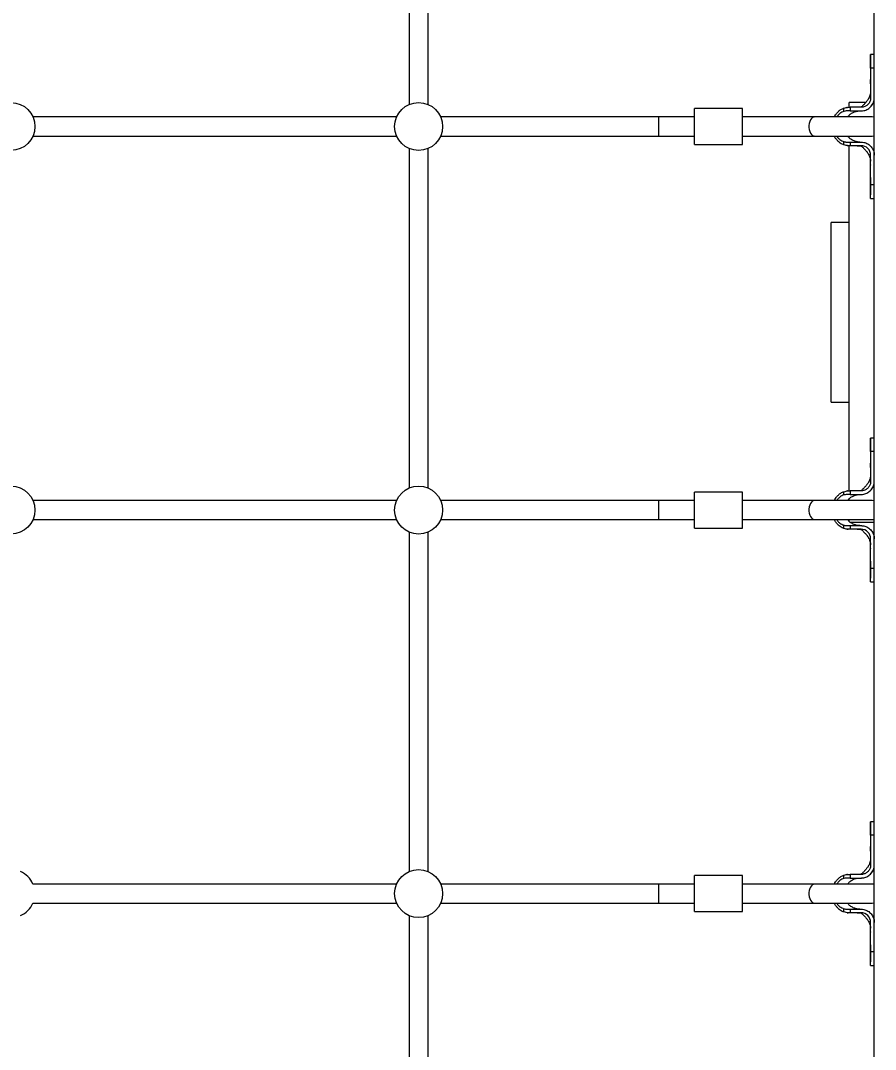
# Model space of a CAD drawing. Header units: millimetres. Extents: x -6304 to 6571, y -6082 to 4447.
# Drawn here: x -507 to 206, y -115 to 743 of the extents above; entities that cross this region are included whole.
import ezdxf

# ---------------------------------------------------------------- set-up
doc = ezdxf.new("R2010")
doc.units = ezdxf.units.MM
doc.layers.add('DIKOM_ОБЪЕКТ', color=7, linetype='Continuous')
doc.layers.add('DIKOM_РАЗМЕР_ОБЪЕКТА', color=7, linetype='Continuous')
doc.styles.add('style1', font='arial.ttf', dxfattribs={"width": 0.8})
doc.dimstyles.new('1-50', dxfattribs={"dimtxt": 300, "dimasz": 200, "dimexe": 100, "dimexo": 0, "dimgap": 100, "dimtad": 1, "dimtxsty": 'style1', "dimcen": 200, "dimclrd": 7, "dimclre": 7, "dimclrt": 7, "dimadec": 1, "dimazin": 2, "dimtfac": 1, "dimtmove": 0, "dimatfit": 2, "dimfxl": 0, "dimlwd": 25, "dimlwe": 18, "dimarcsym": 0})

# ---------------------------------------------------------------- blocks, each defined once
blk = doc.blocks.new('*D13')
at = {"layer": 'Defpoints', "color": 0, "transparency": 16777216}
for p in [(-3548.9, 424.04), (5070.79, -640.9), (5070.79, -4541.09)]:
    blk.add_point(p, dxfattribs=at)
at = {"layer": 'DIKOM_РАЗМЕР_ОБЪЕКТА', "color": 7, "lineweight": 18, "transparency": 16777216}
for p, q in [((-3548.9, 424.04), (-3548.9, -4641.09)), ((5070.79, -640.9), (5070.79, -4641.09))]:
    blk.add_line(p, q, dxfattribs=at)
at = {"layer": 'DIKOM_РАЗМЕР_ОБЪЕКТА', "color": 7, "lineweight": 25, "transparency": 16777216}
blk.add_line((-3148.9, -4541.09), (4670.79, -4541.09), dxfattribs=at)
at = {"layer": 'DIKOM_РАЗМЕР_ОБЪЕКТА', "color": 7, "transparency": 16777216}
for points in [[(-3148.9, -4474.42), (-3148.9, -4607.76), (-3548.9, -4541.09)], [(4670.79, -4474.42), (4670.79, -4607.76), (5070.79, -4541.09)]]:
    blk.add_solid(points, dxfattribs=at)
at = {"layer": 'DIKOM_РАЗМЕР_ОБЪЕКТА', "color": 7, "transparency": 16777216, "insert": (1449.19, -4307.92), "char_height": 300, "attachment_point": 5, "style": 'style1'}
blk.add_mtext('8650', dxfattribs=at)

msp = doc.modelspace()

# ---------------------------------------------------------------- linework, layer by layer
at = {"layer": 'DIKOM_ОБЪЕКТ', "color": 7, "linetype": 'Continuous', "lineweight": 15}
for p, q in [((204.828, -685.813), (204.828, 1675.89)), ((-183.172, 956.708), (-183.172, 673.369)), ((-167.172, 673.369), (-167.172, 956.708)), ((201.828, 715.038), (201.828, 709.76)), ((204.828, 715.038), (201.828, 715.038)), ((201.828, 708.446), (201.828, 711.554)), ((201.828, 708.672), (201.828, 710.916)), ((201.828, 703.756), (201.828, 679.038)), ((204.828, 703.756), (201.828, 703.756)), ((94.828, 670.038), (54.828, 670.038)), ((54.828, 655.038), (54.828, 670.038)), ((94.828, 655.038), (94.828, 670.038)), ((179.48, 667.653), (179.48, 670.371)), ((182.572, 670.958), (182.002, 670.944)), ((197.782, 675.038), (183.828, 675.038)), ((183.828, 671.161), (183.828, 675.038)), ((184.689, 671.038), (184.689, 668.038)), ((192.828, 671.038), (184.689, 671.038)), ((193.828, 671.038), (192.828, 671.038)), ((201.866, 671.603), (202.166, 671.931)), ((202.53, 672.308), (203.574, 674.062)), ((204.828, 675.038), (204.025, 675.038)), ((-193.503, 663.038), (-496.842, 663.038)), ((24.828, 663.038), (-156.842, 663.038)), ((54.828, 663.038), (24.828, 663.038)), ((24.828, 663.038), (24.828, 647.038)), ((155.112, 663.038), (94.828, 663.038)), ((203.112, 663.038), (155.112, 663.038)), ((183.828, 663.038), (183.828, 664.446)), ((184.689, 668.038), (192.828, 668.038)), ((192.828, 668.038), (193.828, 668.038)), ((204.828, 662.852), (203.112, 663.038)), ((54.828, 640.038), (54.828, 655.038)), ((94.828, 640.038), (94.828, 655.038)), ((-496.842, 647.038), (-193.503, 647.038)), ((-156.842, 647.038), (24.828, 647.038)), ((24.828, 647.038), (54.828, 647.038)), ((94.828, 647.038), (155.112, 647.038)), ((155.112, 647.038), (203.112, 647.038)), ((183.828, 645.889), (183.828, 647.038)), ((203.112, 647.038), (204.828, 647.224)), ((-183.172, 636.708), (-183.172, 353.369)), ((-167.172, 353.369), (-167.172, 636.708)), ((54.828, 640.038), (94.828, 640.038)), ((179.48, 639.706), (179.48, 642.424)), ((182.197, 639.099), (182.981, 639.087)), ((182.478, 639.087), (183.177, 639.071)), ((183.828, 350.958), (183.828, 639.116)), ((184.689, 642.038), (184.689, 639.038)), ((184.689, 642.038), (192.828, 642.038)), ((192.828, 639.038), (184.689, 639.038)), ((192.828, 642.038), (193.828, 642.038)), ((193.828, 639.038), (192.828, 639.038)), ((201.828, 606.321), (201.828, 631.038)), ((201.826, 607.55), (201.828, 600.916)), ((204.828, 606.321), (201.828, 606.321)), ((201.828, 606.146), (201.828, 605.751)), ((201.828, 600.85), (201.828, 598.113)), ((201.828, 595.038), (204.828, 595.038)), ((183.828, 575.038), (168.828, 575.038)), ((168.828, 425.038), (168.828, 575.038)), ((168.828, 425.038), (183.828, 425.038)), ((201.828, 395.038), (201.828, 389.76)), ((204.828, 395.038), (201.828, 395.038)), ((201.828, 388.445), (201.828, 391.554)), ((201.828, 388.672), (201.828, 390.916)), ((201.828, 383.756), (201.828, 359.038)), ((204.828, 383.756), (201.828, 383.756)), ((202.53, 352.308), (203.574, 354.062)), ((94.828, 350.038), (54.828, 350.038)), ((54.828, 335.038), (54.828, 350.038)), ((94.828, 335.038), (94.828, 350.038)), ((179.48, 347.653), (179.48, 350.371)), ((182.572, 350.958), (182.002, 350.944)), ((183.828, 343.038), (183.828, 344.21)), ((184.689, 351.038), (184.689, 348.038)), ((192.828, 351.038), (184.689, 351.038)), ((184.689, 348.038), (192.828, 348.038)), ((193.828, 351.038), (192.828, 351.038)), ((192.828, 348.038), (193.828, 348.038)), ((201.866, 351.603), (202.166, 351.931)), ((-193.503, 343.038), (-496.842, 343.038)), ((24.828, 343.038), (-156.842, 343.038)), ((54.828, 343.038), (24.828, 343.038)), ((24.828, 343.038), (24.828, 327.038)), ((54.828, 320.038), (54.828, 335.038)), ((155.112, 343.038), (94.828, 343.038)), ((94.828, 320.038), (94.828, 335.038)), ((203.112, 343.038), (155.112, 343.038)), ((204.828, 342.852), (203.112, 343.038)), ((-496.842, 327.038), (-193.503, 327.038)), ((-156.842, 327.038), (24.828, 327.038)), ((24.828, 327.038), (54.828, 327.038)), ((94.828, 327.038), (155.112, 327.038)), ((155.112, 327.038), (203.112, 327.038)), ((183.828, 325.744), (183.828, 327.038)), ((203.112, 327.038), (204.828, 327.224)), ((54.828, 320.038), (94.828, 320.038)), ((179.48, 319.706), (179.48, 322.424)), ((182.197, 319.099), (182.981, 319.087)), ((182.478, 319.087), (183.177, 319.071)), ((184.638, 325.038), (204.828, 325.038)), ((184.689, 322.038), (184.689, 319.038)), ((184.689, 322.038), (192.828, 322.038)), ((192.828, 319.038), (184.689, 319.038)), ((192.828, 322.038), (193.828, 322.038)), ((193.828, 319.038), (192.828, 319.038)), ((-183.172, 316.708), (-183.172, 33.369)), ((-167.172, 33.369), (-167.172, 316.708)), ((201.828, 286.321), (201.828, 311.038)), ((201.826, 287.55), (201.828, 280.916)), ((204.828, 286.321), (201.828, 286.321)), ((201.828, 286.146), (201.828, 285.751)), ((201.828, 280.85), (201.828, 278.113)), ((201.828, 275.038), (204.828, 275.038)), ((201.828, 75.038), (201.828, 69.76)), ((204.828, 75.038), (201.828, 75.038)), ((201.828, 68.446), (201.828, 71.554)), ((201.828, 68.672), (201.828, 70.916)), ((201.828, 63.756), (201.828, 39.038)), ((204.828, 63.756), (201.828, 63.756)), ((94.828, 30.038), (54.828, 30.038)), ((54.828, 15.038), (54.828, 30.038)), ((94.828, 15.038), (94.828, 30.038)), ((179.48, 27.653), (179.48, 30.371)), ((182.572, 30.958), (182.002, 30.944)), ((184.689, 31.038), (184.689, 28.038)), ((192.828, 31.038), (184.689, 31.038)), ((184.689, 28.038), (192.828, 28.038)), ((193.828, 31.038), (192.828, 31.038)), ((192.828, 28.038), (193.828, 28.038)), ((201.866, 31.603), (202.166, 31.931)), ((202.53, 32.308), (203.574, 34.062)), ((-193.503, 23.038), (-496.842, 23.038)), ((24.828, 23.038), (-156.842, 23.038)), ((54.828, 23.038), (24.828, 23.038)), ((24.828, 23.038), (24.828, 7.038)), ((155.112, 23.038), (94.828, 23.038)), ((203.112, 23.038), (155.112, 23.038)), ((204.828, 22.852), (203.112, 23.038)), ((54.828, 0.038), (54.828, 15.038)), ((94.828, 0.038), (94.828, 15.038)), ((-496.842, 7.038), (-193.503, 7.038)), ((-156.842, 7.038), (24.828, 7.038)), ((24.828, 7.038), (54.828, 7.038)), ((54.828, 0.038), (94.828, 0.038)), ((94.828, 7.038), (155.112, 7.038)), ((155.112, 7.038), (203.112, 7.038)), ((179.48, -0.294), (179.48, 2.424)), ((184.689, 2.038), (184.689, -0.962)), ((184.689, 2.038), (192.828, 2.038)), ((192.828, 2.038), (193.828, 2.038)), ((203.112, 7.038), (204.828, 7.224)), ((-183.172, -3.292), (-183.172, -286.631)), ((-167.172, -286.631), (-167.172, -3.292)), ((182.197, -0.901), (182.981, -0.913)), ((182.478, -0.913), (183.177, -0.929)), ((192.828, -0.962), (184.689, -0.962)), ((193.828, -0.962), (192.828, -0.962)), ((201.828, -33.679), (201.828, -8.962)), ((201.826, -32.45), (201.828, -39.084)), ((204.828, -33.679), (201.828, -33.679)), ((201.828, -33.854), (201.828, -34.249)), ((201.828, -39.15), (201.828, -41.887)), ((201.828, -44.962), (204.828, -44.962))]:
    msp.add_line(p, q, dxfattribs=at)
at = {"layer": 'DIKOM_ОБЪЕКТ', "color": 7, "linetype": 'Continuous', "lineweight": 15, "flags": 128}
for points in [[(155.112, 663.038), (154.336, 662.933), (153.335, 662.47), (152.418, 661.66), (151.627, 660.54), (150.999, 659.163), (150.563, 657.593), (150.34, 655.903), (150.34, 654.173), (150.563, 652.484), (150.999, 650.914), (151.627, 649.537), (152.418, 648.417), (153.335, 647.606), (154.336, 647.144), (155.112, 647.038)], [(155.112, 343.038), (154.336, 342.933), (153.335, 342.47), (152.418, 341.66), (151.627, 340.54), (150.999, 339.163), (150.563, 337.593), (150.34, 335.903), (150.34, 334.173), (150.563, 332.484), (150.999, 330.914), (151.627, 329.537), (152.418, 328.417), (153.335, 327.606), (154.336, 327.144), (155.112, 327.038)], [(155.112, 23.038), (154.336, 22.933), (153.335, 22.47), (152.418, 21.66), (151.627, 20.54), (150.999, 19.163), (150.563, 17.593), (150.34, 15.903), (150.34, 14.173), (150.563, 12.484), (150.999, 10.914), (151.627, 9.537), (152.418, 8.417), (153.335, 7.607), (154.336, 7.144), (155.112, 7.038)]]:
    msp.add_lwpolyline(points, dxfattribs=at)
at = {"layer": 'DIKOM_ОБЪЕКТ', "color": 7, "linetype": 'Continuous', "lineweight": 15}
for centre in [(-515.172, 655.038), (-175.172, 655.038), (-515.172, 335.038), (-175.172, 335.038), (-175.172, 15.038)]:
    msp.add_circle(centre, 20, dxfattribs=at)
for centre, radius, start, end in [((193.828, 631.038), 8, 0.000077, 90.000777), ((193.828, 311.038), 8, 0.000199, 90.000655), ((-515.172, 15.038), 20, 23.578178, 66.421822), ((-515.172, 15.038), 20, 293.578178, 336.421822), ((193.828, -8.962), 8, 0.000199, 90.000655)]:
    msp.add_arc(centre, radius, start, end, dxfattribs=at)
for points, knots in [([(201.828, 703.756), (201.828, 703.839), (201.828, 704.253), (201.827, 705.968), (201.828, 708.383), (201.828, 710.919), (201.828, 712.757), (201.828, 714.092), (201.828, 714.903), (201.828, 714.981), (201.828, 715.017)], [0, 0, 0, 0, 0.0123756, 0.0618927, 0.2611241, 0.4096366, 0.5624545, 0.7109645, 0.8637821, 1, 1, 1, 1]), ([(201.828, 709.404), (201.828, 708.288), (201.827, 705.952), (201.826, 703.463), (201.826, 702.164)], [0, 0, 0, 0, 0.4781559, 1, 1, 1, 1]), ([(201.826, 704.148), (201.826, 703.212), (201.826, 701.253), (201.827, 698.745), (201.828, 697.434)], [0, 0, 0, 0, 0.4774669, 1, 1, 1, 1]), ([(201.828, 709.76), (201.828, 709.375), (201.828, 708.594), (201.828, 707.381), (201.827, 706.765)], [0, 0, 0, 0, 0.4920482, 1, 1, 1, 1]), ([(201.828, 690.588), (201.828, 690.573), (201.828, 690.502), (201.826, 690.887), (201.825, 691.72), (201.826, 692.898), (201.827, 693.815), (201.828, 694.239)], [0, 0, 0, 0, 0.0642534, 0.3067982, 0.5493463, 0.791895, 1, 1, 1, 1]), ([(201.828, 683.908), (201.805, 683.541), (201.763, 682.844), (201.284, 681.022), (200.572, 679.28), (199.802, 677.853), (199.099, 676.758), (198.444, 675.837), (197.727, 674.958), (196.872, 674.003), (195.832, 673.101), (195.061, 672.226), (194.37, 671.634), (193.855, 671.229), (193.609, 671.135), (193.548, 671.112), (193.514, 671.098), (193.486, 671.088), (193.451, 671.077), (193.356, 671.052), (193.301, 671.051), (193.246, 671.037), (192.948, 671.038), (192.835, 671.038), (192.792, 671.038)], [0, 0, 0, 0, 0.15002249, 0.28511454, 0.40098601, 0.49105601, 0.54965138, 0.5954393, 0.65343981, 0.72143942, 0.78822714, 0.84490928, 0.89582529, 0.92002578, 0.92444444, 0.92611642, 0.92757227, 0.92901708, 0.93059876, 0.93440999, 0.95728568, 0.97612136, 0.99079679, 1, 1, 1, 1]), ([(201.828, 679.038), (201.822, 678.813), (201.792, 677.693), (201.263, 675.703), (199.747, 673.43), (197.559, 671.795), (195.458, 671.107), (194.195, 671.054), (193.828, 671.038)], [0, 0, 0, 0, 0.0541273, 0.2683319, 0.4825286, 0.697285, 0.9119819, 1, 1, 1, 1]), ([(193.828, 668.038), (193.913, 668.039), (194.338, 668.042), (195.999, 668.161), (198.761, 668.966), (201.828, 671.181), (203.974, 674.28), (204.766, 677.071), (204.816, 678.671), (204.828, 679.038)], [0, 0, 0, 0, 0.014813, 0.074109, 0.2900486, 0.5059669, 0.7209451, 0.9360116, 1, 1, 1, 1]), ([(201.812, 684.229), (201.812, 684.15), (201.812, 683.991), (201.812, 683.824), (201.813, 683.741)], [0, 0, 0, 0, 0.4980338, 1, 1, 1, 1]), ([(171.608, 663.038), (171.907, 663.637), (172.652, 665.129), (174.308, 667.114), (176.437, 668.914), (178.215, 669.903), (179.265, 670.292), (179.48, 670.371)], [0, 0, 0, 0, 0.1808401, 0.4502273, 0.6939191, 0.9373244, 1, 1, 1, 1]), ([(179.48, 670.371), (180.139, 670.566), (181.48, 670.963), (182.892, 671.013), (183.61, 671.038)], [0, 0, 0, 0, 0.491588, 1, 1, 1, 1]), ([(183.61, 671.038), (183.702, 671.038), (184.061, 671.038), (184.421, 671.038), (184.689, 671.038)], [0, 0, 0, 0, 0.2562581, 1, 1, 1, 1]), ([(202.123, 671.813), (202.174, 671.873), (202.278, 671.993), (202.367, 672.103), (202.412, 672.158)], [0, 0, 0, 0, 0.5002008, 1, 1, 1, 1]), ([(179.48, 667.653), (178.901, 667.441), (177.322, 666.864), (175.213, 665.338), (174.138, 663.741), (173.666, 663.038)], [0, 0, 0, 0, 0.24465817, 0.66785921, 1, 1, 1, 1]), ([(184.689, 668.038), (184.604, 668.038), (184.179, 668.039), (183.097, 668.03), (181.419, 668.097), (180.131, 667.802), (179.48, 667.653)], [0, 0, 0, 0, 0.0483852, 0.2418969, 0.6170865, 1, 1, 1, 1]), ([(182.665, 663.038), (182.852, 663.305), (183.575, 664.334), (185.313, 665.741), (187.777, 667.137), (190.059, 667.801), (191.674, 668), (192.439, 668.036), (192.741, 668.038), (192.839, 668.038)], [0, 0, 0, 0, 0.0829342, 0.3200277, 0.5608129, 0.802709, 0.920294, 0.9741918, 1, 1, 1, 1]), ([(179.48, 639.706), (179.044, 639.876), (177.354, 640.536), (175.205, 642.064), (173.277, 644.202), (172.187, 645.73), (171.733, 646.733), (171.595, 647.038)], [0, 0, 0, 0, 0.1278158, 0.4954256, 0.7024597, 0.9096019, 1, 1, 1, 1]), ([(173.597, 647.038), (173.707, 646.848), (174.225, 645.948), (175.765, 644.348), (177.719, 643.014), (179.146, 642.535), (179.48, 642.424)], [0, 0, 0, 0, 0.0858376, 0.4059104, 0.8611869, 1, 1, 1, 1]), ([(192.876, 642.038), (192.45, 642.049), (191.599, 642.07), (190.347, 642.258), (189.14, 642.551), (187.439, 643.141), (185.378, 644.284), (183.58, 645.723), (182.849, 646.778), (182.669, 647.038)], [0, 0, 0, 0, 0.10851, 0.2163948, 0.3217373, 0.4243142, 0.6737413, 0.9196126, 1, 1, 1, 1]), ([(179.48, 642.424), (179.56, 642.4), (179.963, 642.283), (180.707, 642.131), (181.549, 642.046), (182.735, 642.031), (183.726, 642.039), (184.547, 642.038), (184.689, 642.038)], [0, 0, 0, 0, 0.0483358, 0.2420131, 0.4356832, 0.5324006, 0.9193956, 1, 1, 1, 1]), ([(183.606, 639.038), (182.912, 639.062), (181.501, 639.11), (180.161, 639.505), (179.48, 639.706)], [0, 0, 0, 0, 0.4921298, 1, 1, 1, 1]), ([(184.689, 639.038), (184.597, 639.038), (184.237, 639.038), (183.877, 639.038), (183.61, 639.038)], [0, 0, 0, 0, 0.2563582, 1, 1, 1, 1]), ([(190.518, 639.038), (190.478, 639.038), (190.402, 639.038), (190.585, 639.038), (191.243, 639.038), (191.973, 639.039), (192.521, 639.038), (193.025, 639.039), (193.29, 639.036), (193.361, 639.019), (193.403, 639.017), (193.474, 638.994), (193.506, 638.982), (193.533, 638.971), (193.567, 638.958), (193.628, 638.935), (193.87, 638.839), (194.375, 638.432), (195.102, 637.798), (195.946, 636.878), (196.975, 635.942), (197.831, 635), (198.489, 634.175), (199.111, 633.301), (199.804, 632.218), (200.578, 630.778), (201.291, 629.015), (201.766, 627.165), (201.806, 626.446), (201.828, 626.068)], [0, 0, 0, 0, 0.0388035, 0.0739688, 0.1248402, 0.1722228, 0.2059929, 0.2278634, 0.2417014, 0.2543416, 0.2685391, 0.2714404, 0.2726374, 0.273737, 0.274874, 0.2761903, 0.2796359, 0.2982684, 0.3378146, 0.3883504, 0.4466775, 0.4941117, 0.5336553, 0.5679294, 0.6140481, 0.6849407, 0.7760995, 0.8822823, 1, 1, 1, 1]), ([(193.828, 642.038), (193.913, 642.038), (194.338, 642.035), (195.992, 641.917), (198.74, 641.117), (201.798, 638.922), (203.952, 635.841), (204.763, 633.039), (204.815, 631.422), (204.828, 631.038)], [0, 0, 0, 0, 0.0148125, 0.0741048, 0.2887877, 0.5034664, 0.718041, 0.9330868, 1, 1, 1, 1]), ([(201.814, 623.198), (201.813, 623.149), (201.813, 623.05), (201.812, 622.951), (201.812, 622.901)], [0, 0, 0, 0, 0.4996015, 1, 1, 1, 1]), ([(201.828, 615.815), (201.828, 615.861), (201.827, 616.412), (201.825, 617.399), (201.825, 618.582), (201.827, 619.304), (201.828, 619.614), (201.828, 619.53), (201.828, 619.526)], [0, 0, 0, 0, 0.0221745, 0.2636342, 0.505086, 0.7465383, 0.988012, 1, 1, 1, 1]), ([(201.828, 612.359), (201.827, 611.053), (201.826, 608.553), (201.826, 606.601), (201.827, 605.668)], [0, 0, 0, 0, 0.5224474, 1, 1, 1, 1]), ([(201.828, 595.059), (201.828, 595.052), (201.828, 594.96), (201.828, 595.316), (201.828, 596.17), (201.828, 597.607), (201.828, 599.544), (201.828, 602.316), (201.828, 604.814), (201.828, 606.321)], [0, 0, 0, 0, 0.0122964, 0.1651392, 0.3136806, 0.4665275, 0.6150704, 0.7679166, 1, 1, 1, 1]), ([(201.828, 383.756), (201.828, 383.839), (201.828, 384.253), (201.827, 385.968), (201.828, 388.383), (201.828, 390.919), (201.828, 392.757), (201.828, 394.092), (201.828, 394.903), (201.828, 394.981), (201.828, 395.017)], [0, 0, 0, 0, 0.0123762, 0.0618938, 0.2611255, 0.4096378, 0.5624548, 0.7109651, 0.8637821, 1, 1, 1, 1]), ([(201.828, 389.404), (201.828, 388.288), (201.827, 385.952), (201.826, 383.463), (201.826, 382.164)], [0, 0, 0, 0, 0.4781544, 1, 1, 1, 1]), ([(201.828, 389.76), (201.828, 389.375), (201.828, 388.594), (201.828, 387.381), (201.827, 386.765)], [0, 0, 0, 0, 0.4920479, 1, 1, 1, 1]), ([(201.826, 384.148), (201.826, 383.212), (201.826, 381.253), (201.827, 378.745), (201.828, 377.434)], [0, 0, 0, 0, 0.4774676, 1, 1, 1, 1]), ([(201.828, 370.588), (201.828, 370.573), (201.828, 370.502), (201.826, 370.887), (201.825, 371.72), (201.826, 372.898), (201.827, 373.815), (201.828, 374.239)], [0, 0, 0, 0, 0.0642534, 0.3067969, 0.5493503, 0.7918951, 1, 1, 1, 1]), ([(201.828, 363.908), (201.805, 363.541), (201.763, 362.844), (201.284, 361.022), (200.572, 359.28), (199.802, 357.853), (199.099, 356.758), (198.444, 355.837), (197.727, 354.958), (196.872, 354.003), (195.832, 353.101), (195.061, 352.226), (194.37, 351.634), (193.854, 351.229), (193.609, 351.135), (193.548, 351.112), (193.514, 351.098), (193.486, 351.088), (193.451, 351.077), (193.356, 351.053), (193.301, 351.051), (193.246, 351.037), (192.948, 351.038), (192.835, 351.038), (192.792, 351.038)], [0, 0, 0, 0, 0.1500225, 0.2851151, 0.4009858, 0.4910558, 0.5496504, 0.5954391, 0.6534389, 0.7214392, 0.7882262, 0.844909, 0.895825, 0.9200255, 0.9244446, 0.9261162, 0.9275724, 0.9290172, 0.9305989, 0.93441, 0.9572857, 0.9761214, 0.9907968, 1, 1, 1, 1]), ([(201.812, 364.229), (201.812, 364.15), (201.812, 363.991), (201.812, 363.824), (201.813, 363.741)], [0, 0, 0, 0, 0.4980104, 1, 1, 1, 1]), ([(201.828, 359.038), (201.822, 358.813), (201.792, 357.693), (201.263, 355.703), (199.747, 353.43), (197.559, 351.795), (195.458, 351.107), (194.195, 351.054), (193.828, 351.038)], [0, 0, 0, 0, 0.0541274, 0.2683323, 0.4825273, 0.697284, 0.9119819, 1, 1, 1, 1]), ([(193.828, 348.038), (193.913, 348.039), (194.338, 348.042), (195.999, 348.162), (198.761, 348.966), (201.828, 351.181), (203.974, 354.28), (204.766, 357.071), (204.816, 358.671), (204.828, 359.038)], [0, 0, 0, 0, 0.014813, 0.07410937, 0.2900491, 0.50596892, 0.72094774, 0.93601148, 1, 1, 1, 1]), ([(202.123, 351.813), (202.174, 351.873), (202.278, 351.993), (202.367, 352.103), (202.412, 352.158)], [0, 0, 0, 0, 0.5002013, 1, 1, 1, 1]), ([(171.608, 343.038), (171.907, 343.637), (172.652, 345.129), (174.308, 347.114), (176.437, 348.914), (178.215, 349.903), (179.265, 350.292), (179.48, 350.371)], [0, 0, 0, 0, 0.1808401, 0.4502252, 0.6939169, 0.9373235, 1, 1, 1, 1]), ([(179.48, 347.653), (178.901, 347.441), (177.322, 346.864), (175.213, 345.338), (174.138, 343.741), (173.666, 343.038)], [0, 0, 0, 0, 0.24465962, 0.66785611, 1, 1, 1, 1]), ([(179.48, 350.371), (180.139, 350.566), (181.48, 350.963), (182.892, 351.013), (183.61, 351.038)], [0, 0, 0, 0, 0.491586, 1, 1, 1, 1]), ([(184.689, 348.038), (184.604, 348.038), (184.179, 348.039), (183.097, 348.03), (181.419, 348.097), (180.131, 347.802), (179.48, 347.653)], [0, 0, 0, 0, 0.0483852, 0.2418967, 0.6170858, 1, 1, 1, 1]), ([(182.665, 343.038), (182.852, 343.305), (183.575, 344.334), (185.313, 345.741), (187.777, 347.137), (190.059, 347.802), (191.674, 348), (192.439, 348.036), (192.741, 348.038), (192.839, 348.038)], [0, 0, 0, 0, 0.0829323, 0.320026, 0.5608127, 0.8027089, 0.9202937, 0.9741918, 1, 1, 1, 1]), ([(183.61, 351.038), (183.702, 351.038), (184.061, 351.038), (184.421, 351.038), (184.689, 351.038)], [0, 0, 0, 0, 0.2562581, 1, 1, 1, 1]), ([(179.48, 319.706), (179.044, 319.876), (177.354, 320.536), (175.205, 322.064), (173.277, 324.202), (172.187, 325.73), (171.733, 326.733), (171.595, 327.038)], [0, 0, 0, 0, 0.1278154, 0.4954226, 0.702456, 0.9095998, 1, 1, 1, 1]), ([(173.597, 327.038), (173.707, 326.848), (174.225, 325.948), (175.765, 324.348), (177.719, 323.014), (179.146, 322.535), (179.48, 322.424)], [0, 0, 0, 0, 0.0858373, 0.405909, 0.8611861, 1, 1, 1, 1]), ([(192.876, 322.038), (192.45, 322.049), (191.599, 322.07), (190.347, 322.258), (189.14, 322.551), (187.439, 323.141), (185.378, 324.284), (183.58, 325.723), (182.849, 326.778), (182.669, 327.038)], [0, 0, 0, 0, 0.10851, 0.2163942, 0.3217364, 0.4243122, 0.6737387, 0.9196128, 1, 1, 1, 1]), ([(179.48, 322.424), (179.56, 322.4), (179.963, 322.283), (180.707, 322.131), (181.549, 322.046), (182.735, 322.031), (183.726, 322.039), (184.547, 322.038), (184.689, 322.038)], [0, 0, 0, 0, 0.0483343, 0.2420129, 0.4356827, 0.5324002, 0.9193955, 1, 1, 1, 1]), ([(183.606, 319.038), (182.912, 319.062), (181.501, 319.11), (180.161, 319.505), (179.48, 319.706)], [0, 0, 0, 0, 0.4921287, 1, 1, 1, 1]), ([(184.689, 319.038), (184.597, 319.038), (184.237, 319.038), (183.877, 319.038), (183.61, 319.038)], [0, 0, 0, 0, 0.2563582, 1, 1, 1, 1]), ([(190.518, 319.038), (190.478, 319.038), (190.402, 319.038), (190.585, 319.038), (191.243, 319.038), (191.973, 319.039), (192.521, 319.038), (193.025, 319.039), (193.29, 319.036), (193.361, 319.019), (193.403, 319.016), (193.474, 318.994), (193.506, 318.982), (193.533, 318.971), (193.567, 318.958), (193.628, 318.935), (193.87, 318.839), (194.375, 318.432), (195.102, 317.798), (195.946, 316.878), (196.975, 315.942), (197.831, 315), (198.489, 314.175), (199.111, 313.301), (199.804, 312.218), (200.578, 310.778), (201.291, 309.015), (201.766, 307.165), (201.806, 306.446), (201.828, 306.068)], [0, 0, 0, 0, 0.0388035, 0.0739688, 0.1248402, 0.1722227, 0.2059929, 0.2278634, 0.2417014, 0.2543415, 0.268539, 0.2714404, 0.2726375, 0.2737369, 0.2748739, 0.2761905, 0.2796354, 0.2982683, 0.3378146, 0.3883504, 0.4466775, 0.4941117, 0.5336553, 0.5679299, 0.6140486, 0.6849407, 0.7761, 0.8822823, 1, 1, 1, 1]), ([(193.828, 322.038), (193.913, 322.038), (194.338, 322.035), (195.992, 321.917), (198.74, 321.117), (201.798, 318.922), (203.952, 315.841), (204.763, 313.039), (204.815, 311.422), (204.828, 311.038)], [0, 0, 0, 0, 0.0148124, 0.0741047, 0.2887869, 0.5034655, 0.7180412, 0.9330868, 1, 1, 1, 1]), ([(201.814, 303.198), (201.813, 303.149), (201.813, 303.05), (201.812, 302.951), (201.812, 302.901)], [0, 0, 0, 0, 0.4996015, 1, 1, 1, 1]), ([(201.828, 295.815), (201.828, 295.861), (201.827, 296.412), (201.825, 297.399), (201.825, 298.582), (201.827, 299.304), (201.828, 299.614), (201.828, 299.53), (201.828, 299.526)], [0, 0, 0, 0, 0.0221792, 0.2636378, 0.5050921, 0.7465386, 0.988012, 1, 1, 1, 1]), ([(201.828, 292.359), (201.827, 291.053), (201.826, 288.553), (201.826, 286.601), (201.827, 285.668)], [0, 0, 0, 0, 0.5224474, 1, 1, 1, 1]), ([(201.828, 275.059), (201.828, 275.052), (201.828, 274.96), (201.828, 275.316), (201.828, 276.17), (201.828, 277.607), (201.828, 279.544), (201.828, 282.316), (201.828, 284.814), (201.828, 286.321)], [0, 0, 0, 0, 0.0122964, 0.1651395, 0.3136803, 0.466528, 0.6150703, 0.7679186, 1, 1, 1, 1]), ([(201.828, 69.404), (201.828, 68.288), (201.827, 65.952), (201.826, 63.463), (201.826, 62.164)], [0, 0, 0, 0, 0.47816, 1, 1, 1, 1]), ([(201.828, 63.756), (201.828, 63.839), (201.828, 64.253), (201.827, 65.968), (201.828, 68.383), (201.828, 70.919), (201.828, 72.757), (201.828, 74.092), (201.828, 74.903), (201.828, 74.981), (201.828, 75.017)], [0, 0, 0, 0, 0.0123762, 0.0618938, 0.2611234, 0.4096376, 0.5624547, 0.710965, 0.8637821, 1, 1, 1, 1]), ([(201.828, 69.76), (201.828, 69.375), (201.828, 68.594), (201.828, 67.381), (201.827, 66.765)], [0, 0, 0, 0, 0.4920479, 1, 1, 1, 1]), ([(201.826, 64.148), (201.826, 63.212), (201.826, 61.253), (201.827, 58.745), (201.828, 57.434)], [0, 0, 0, 0, 0.4774676, 1, 1, 1, 1]), ([(201.828, 50.588), (201.828, 50.573), (201.828, 50.502), (201.826, 50.887), (201.825, 51.72), (201.826, 52.898), (201.827, 53.815), (201.828, 54.239)], [0, 0, 0, 0, 0.0642532, 0.3067962, 0.5493436, 0.7918956, 1, 1, 1, 1]), ([(201.828, 43.908), (201.805, 43.541), (201.763, 42.844), (201.284, 41.022), (200.572, 39.28), (199.802, 37.853), (199.099, 36.758), (198.444, 35.837), (197.727, 34.958), (196.872, 34.003), (195.832, 33.101), (195.061, 32.226), (194.37, 31.634), (193.854, 31.229), (193.609, 31.135), (193.548, 31.112), (193.514, 31.098), (193.486, 31.088), (193.451, 31.077), (193.356, 31.053), (193.301, 31.051), (193.246, 31.037), (192.948, 31.038), (192.835, 31.038), (192.792, 31.038)], [0, 0, 0, 0, 0.1500225, 0.2851151, 0.4009858, 0.4910558, 0.5496519, 0.5954391, 0.6534389, 0.7214392, 0.7882275, 0.844909, 0.895825, 0.9200255, 0.9244446, 0.9261162, 0.9275724, 0.9290172, 0.9305989, 0.93441, 0.9572857, 0.9761214, 0.9907968, 1, 1, 1, 1]), ([(201.812, 44.229), (201.812, 44.15), (201.812, 43.991), (201.812, 43.824), (201.813, 43.741)], [0, 0, 0, 0, 0.4980338, 1, 1, 1, 1]), ([(201.828, 39.038), (201.822, 38.813), (201.792, 37.693), (201.263, 35.703), (199.747, 33.43), (197.559, 31.795), (195.458, 31.107), (194.195, 31.054), (193.828, 31.038)], [0, 0, 0, 0, 0.0541274, 0.2683323, 0.4825273, 0.697284, 0.9119819, 1, 1, 1, 1]), ([(193.828, 28.038), (193.913, 28.039), (194.338, 28.042), (195.999, 28.161), (198.761, 28.966), (201.828, 31.181), (203.974, 34.28), (204.766, 37.071), (204.816, 38.671), (204.828, 39.038)], [0, 0, 0, 0, 0.014813, 0.074109, 0.2900492, 0.5059666, 0.720945, 0.9360116, 1, 1, 1, 1]), ([(171.608, 23.038), (171.907, 23.637), (172.652, 25.129), (174.308, 27.114), (176.437, 28.914), (178.215, 29.903), (179.265, 30.292), (179.48, 30.371)], [0, 0, 0, 0, 0.1808404, 0.450226, 0.6939183, 0.9373253, 1, 1, 1, 1]), ([(179.48, 27.653), (178.901, 27.441), (177.322, 26.864), (175.213, 25.338), (174.138, 23.741), (173.666, 23.038)], [0, 0, 0, 0, 0.24465962, 0.66785611, 1, 1, 1, 1]), ([(179.48, 30.371), (180.139, 30.566), (181.48, 30.963), (182.892, 31.013), (183.61, 31.038)], [0, 0, 0, 0, 0.4915878, 1, 1, 1, 1]), ([(184.689, 28.038), (184.604, 28.038), (184.179, 28.039), (183.097, 28.03), (181.419, 28.097), (180.131, 27.802), (179.48, 27.653)], [0, 0, 0, 0, 0.0483852, 0.2418967, 0.6170858, 1, 1, 1, 1]), ([(182.665, 23.038), (182.852, 23.305), (183.575, 24.334), (185.313, 25.741), (187.777, 27.137), (190.059, 27.802), (191.674, 28), (192.439, 28.036), (192.741, 28.038), (192.839, 28.038)], [0, 0, 0, 0, 0.0829323, 0.3200261, 0.5608127, 0.8027091, 0.9202939, 0.9741917, 1, 1, 1, 1]), ([(183.61, 31.038), (183.702, 31.038), (184.061, 31.038), (184.421, 31.038), (184.689, 31.038)], [0, 0, 0, 0, 0.2562581, 1, 1, 1, 1]), ([(202.123, 31.813), (202.174, 31.873), (202.278, 31.993), (202.367, 32.103), (202.412, 32.158)], [0, 0, 0, 0, 0.5002013, 1, 1, 1, 1]), ([(179.48, -0.294), (179.044, -0.124), (177.354, 0.536), (175.205, 2.064), (173.277, 4.202), (172.187, 5.73), (171.733, 6.733), (171.595, 7.038)], [0, 0, 0, 0, 0.127816, 0.495425, 0.7024594, 0.9096041, 1, 1, 1, 1]), ([(173.597, 7.038), (173.707, 6.848), (174.225, 5.948), (175.765, 4.348), (177.719, 3.014), (179.146, 2.535), (179.48, 2.424)], [0, 0, 0, 0, 0.0858376, 0.4059107, 0.8611855, 1, 1, 1, 1]), ([(179.48, 2.424), (179.56, 2.4), (179.963, 2.283), (180.707, 2.131), (181.549, 2.046), (182.735, 2.031), (183.726, 2.039), (184.547, 2.038), (184.689, 2.038)], [0, 0, 0, 0, 0.0483343, 0.2420129, 0.4356827, 0.5324002, 0.9193955, 1, 1, 1, 1]), ([(192.876, 2.038), (192.45, 2.049), (191.599, 2.07), (190.347, 2.258), (189.14, 2.551), (187.439, 3.141), (185.378, 4.284), (183.58, 5.723), (182.849, 6.778), (182.669, 7.038)], [0, 0, 0, 0, 0.1085104, 0.2163949, 0.3217375, 0.4243136, 0.673741, 0.9196125, 1, 1, 1, 1]), ([(193.828, 2.038), (193.913, 2.038), (194.338, 2.035), (195.992, 1.917), (198.74, 1.117), (201.798, -1.078), (203.952, -4.159), (204.763, -6.961), (204.815, -8.578), (204.828, -8.962)], [0, 0, 0, 0, 0.01481245, 0.07410485, 0.28878843, 0.50346738, 0.71804072, 0.93308672, 1, 1, 1, 1]), ([(183.606, -0.962), (182.912, -0.938), (181.501, -0.89), (180.161, -0.495), (179.48, -0.294)], [0, 0, 0, 0, 0.4921287, 1, 1, 1, 1]), ([(184.689, -0.962), (184.597, -0.962), (184.237, -0.962), (183.877, -0.962), (183.61, -0.962)], [0, 0, 0, 0, 0.2563582, 1, 1, 1, 1]), ([(190.518, -0.962), (190.478, -0.962), (190.402, -0.962), (190.585, -0.962), (191.243, -0.962), (191.973, -0.961), (192.521, -0.962), (193.025, -0.961), (193.29, -0.964), (193.361, -0.981), (193.403, -0.984), (193.474, -1.006), (193.506, -1.018), (193.533, -1.029), (193.567, -1.042), (193.628, -1.065), (193.87, -1.161), (194.375, -1.568), (195.102, -2.202), (195.946, -3.122), (196.975, -4.058), (197.831, -4.999), (198.489, -5.825), (199.111, -6.699), (199.804, -7.782), (200.578, -9.222), (201.291, -10.985), (201.766, -12.835), (201.806, -13.554), (201.828, -13.932)], [0, 0, 0, 0, 0.0388035, 0.0739688, 0.1248403, 0.1722228, 0.2059929, 0.2278634, 0.2417014, 0.2543416, 0.2685391, 0.2714405, 0.2726376, 0.273737, 0.274874, 0.2761906, 0.2796362, 0.2982682, 0.3378144, 0.3883502, 0.4466773, 0.4941116, 0.5336551, 0.5679298, 0.6140485, 0.6849406, 0.7760999, 0.8822823, 1, 1, 1, 1]), ([(201.814, -16.802), (201.813, -16.851), (201.813, -16.95), (201.812, -17.049), (201.812, -17.099)], [0, 0, 0, 0, 0.4996015, 1, 1, 1, 1]), ([(201.828, -24.185), (201.828, -24.139), (201.827, -23.588), (201.825, -22.601), (201.825, -21.418), (201.827, -20.696), (201.828, -20.386), (201.828, -20.47), (201.828, -20.474)], [0, 0, 0, 0, 0.0221793, 0.2636384, 0.5050862, 0.746538, 0.988012, 1, 1, 1, 1]), ([(201.828, -27.641), (201.827, -28.947), (201.826, -31.447), (201.826, -33.399), (201.827, -34.332)], [0, 0, 0, 0, 0.5224474, 1, 1, 1, 1]), ([(201.828, -44.941), (201.828, -44.948), (201.828, -45.04), (201.828, -44.684), (201.828, -43.83), (201.828, -42.393), (201.828, -40.456), (201.828, -37.684), (201.828, -35.186), (201.828, -33.679)], [0, 0, 0, 0, 0.0122964, 0.1651391, 0.3136805, 0.4665281, 0.6150703, 0.7679166, 1, 1, 1, 1])]:
    msp.add_open_spline(points, degree=3, knots=knots, dxfattribs=at)

# ---------------------------------------------------------------- dimensions: what is measured, and where the dimension line sits
at = {"layer": 'DIKOM_РАЗМЕР_ОБЪЕКТА'}
dim = msp.add_linear_dim(base=(5070.79, -4541.091), p1=(-3548.896, 424.038), p2=(5070.79, -640.9), text='8650', dimstyle='1-50', override={"dimasz": 400, "dimgap": 80}, dxfattribs=at)
dim.commit()
dim.dimension.update_dxf_attribs({"geometry": '*D13', "text_midpoint": (1449.191, -4541.091), "dimtype": 160})

doc.saveas('drawing.dxf')
